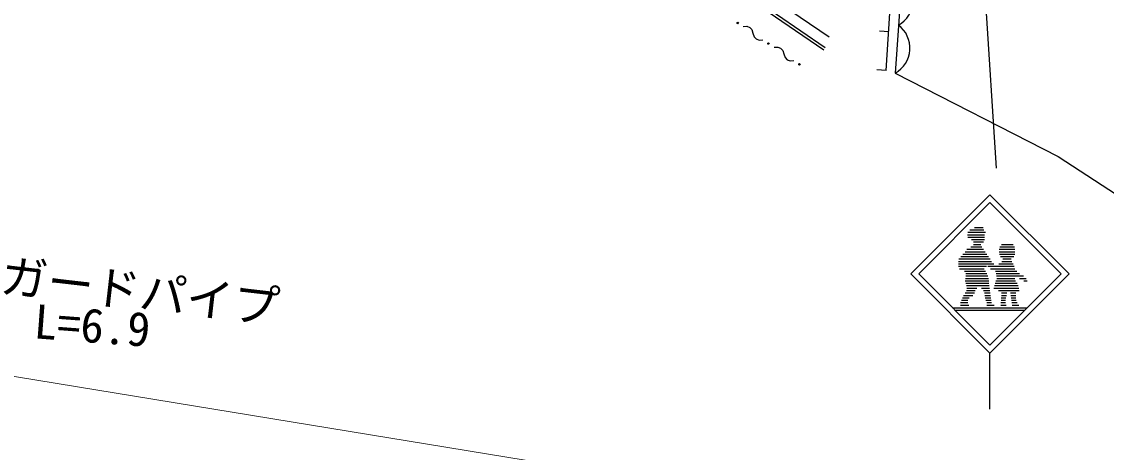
# Model space of a CAD drawing. Units: millimetres, scale not verified. Extents: x 40000 to 680000, y 20000 to 380000.
# Drawn here: x 384495 to 442648, y 249212 to 272293 of the extents above; entities that cross this region are included whole.
import ezdxf
from ezdxf.enums import TextEntityAlignment as Align

# ---------------------------------------------------------------- set-up
doc = ezdxf.new("R2010")
doc.units = ezdxf.units.MM
doc.header["$LTSCALE"] = 1000
for name, color, linetype, lineweight in [('M-BGD', 7, 'Continuous', 25), ('M-STR-HTXT', 7, 'Continuous', 13), ('M-STR-STRC', 7, 'Continuous', 25)]:
    doc.layers.add(name, color=color, linetype=linetype, lineweight=lineweight)
doc.styles.add('ＭＳ ゴシック', font='')
doc.styles.get('ＭＳ ゴシック').set_extended_font_data('MS Gothic')

msp = doc.modelspace()

# ---------------------------------------------------------------- linework, layer by layer
at = {"layer": 'M-BGD'}
for p, q in [((430848, 269675), (432174, 290235)), ((432751, 290173), (431328, 269533)), ((408355, 284753), (427780, 271475)), ((407947, 284162), (427498, 270787)), ((408031, 284286), (427582, 270910)), ((423172, 272035), (423372, 272045)), ((423372, 272045), (423527, 271989)), ((423527, 271989), (423637, 271867)), ((423637, 271867), (423703, 271678)), ((423703, 271678), (423769, 271489)), ((430982, 271754), (430483, 271786)), ((423769, 271489), (423880, 271367)), ((423880, 271367), (424035, 271311)), ((424035, 271311), (424235, 271321)), ((424832, 270919), (425032, 270930)), ((425032, 270930), (425187, 270874)), ((425187, 270874), (425298, 270751)), ((425298, 270751), (425364, 270563)), ((425364, 270563), (425430, 270374)), ((425430, 270374), (425540, 270251)), ((425540, 270251), (425695, 270195)), ((425695, 270195), (425895, 270206)), ((430848, 269675), (430349, 269708)), ((431328, 269533), (440058, 265062)), ((440058, 265062), (446463, 260886))]:
    msp.add_line(p, q, dxfattribs=at)
for centre, radius in [((422888, 272225), 38), ((424533, 271120), 40), ((426194, 270005), 40)]:
    msp.add_circle(centre, radius, dxfattribs=at)
for centre in [(430752, 273461), (430574, 270882)]:
    msp.add_arc(centre, 1544, 299.1955, 52.91412, dxfattribs=at)
at = {"layer": 'M-STR-HTXT'}
msp.add_line((379834, 253972), (517848, 231416), dxfattribs=at)
at = {"layer": 'M-STR-STRC'}
for p, q in [((435024, 291295), (436740, 264448)), ((432166, 258776), (436408, 263018)), ((436408, 263018), (440651, 258776)), ((436408, 262594), (432590, 258776)), ((440227, 258776), (436408, 262594)), ((436088, 261117), (435325, 261117)), ((436037, 261247), (435580, 261247)), ((436108, 260857), (435207, 260857)), ((436109, 260727), (435231, 260727)), ((436178, 260987), (435232, 260987)), ((436117, 260597), (435415, 260597)), ((436154, 259947), (435078, 259947)), ((436068, 260077), (435173, 260077)), ((435965, 260207), (435392, 260207)), ((435927, 260337), (435524, 260337)), ((436068, 260467), (435530, 260467)), ((437747, 259947), (436901, 259947)), ((437749, 260077), (436903, 260077)), ((437719, 260207), (436933, 260207)), ((437654, 260337), (437033, 260337)), ((436500, 259427), (434720, 259427)), ((436413, 259557), (434741, 259557)), ((436326, 259687), (434846, 259687)), ((436240, 259817), (434962, 259817)), ((437744, 259817), (436917, 259817)), ((437687, 259687), (436975, 259687)), ((437577, 259427), (437052, 259427)), ((437538, 259557), (437091, 259557)), ((436609, 259297), (434718, 259297)), ((436216, 259167), (434730, 259167)), ((436102, 259037), (434784, 259037)), ((436163, 258907), (435053, 258907)), ((437704, 259167), (436288, 259167)), ((437744, 259037), (436432, 259037)), ((437847, 258907), (436713, 258907)), ((437655, 259297), (436885, 259297)), ((436408, 254533), (432166, 258776)), ((432590, 258776), (436408, 254957)), ((436345, 258387), (435084, 258387)), ((436336, 258517), (435093, 258517)), ((436237, 258777), (435109, 258777)), ((436355, 258257), (435110, 258257)), ((436290, 258647), (435115, 258647)), ((440651, 258776), (436408, 254533)), ((436408, 254957), (440227, 258776)), ((437865, 258257), (436690, 258257)), ((437771, 258387), (436731, 258387)), ((438000, 258777), (436747, 258777)), ((438208, 258647), (436764, 258647)), ((437740, 258517), (436772, 258517)), ((438348, 258517), (438002, 258517)), ((438404, 258387), (438217, 258387)), ((435583, 257737), (435076, 257737)), ((435625, 257867), (435150, 257867)), ((435832, 258127), (435155, 258127)), ((435697, 257997), (435176, 257997)), ((436368, 258127), (435851, 258127)), ((436387, 257997), (435951, 257997)), ((436406, 257867), (436069, 257867)), ((436425, 257737), (436110, 257737)), ((437965, 257997), (436620, 257997)), ((437926, 258127), (436651, 258127)), ((437972, 257867), (436861, 257867)), ((437323, 257737), (437036, 257737)), ((437791, 257737), (437511, 257737)), ((435277, 257087), (434834, 257087)), ((435221, 257217), (434836, 257217)), ((435224, 257347), (434883, 257347)), ((435299, 257477), (434934, 257477)), ((435488, 257607), (434999, 257607)), ((436442, 257607), (436127, 257607)), ((436458, 257477), (436148, 257477)), ((436474, 257347), (436195, 257347)), ((436491, 257217), (436233, 257217)), ((436631, 257087), (436244, 257087)), ((437285, 257087), (437000, 257087)), ((437242, 257217), (437001, 257217)), ((437251, 257347), (437010, 257347)), ((437262, 257477), (437019, 257477)), ((437293, 257607), (437027, 257607)), ((437795, 257607), (437526, 257607)), ((437800, 257477), (437544, 257477)), ((437808, 257347), (437562, 257347)), ((437869, 257217), (437581, 257217)), ((437963, 257087), (437599, 257087)), ((434408, 256957), (438408, 256957)), ((434538, 256827), (438278, 256827)), ((436408, 251533), (436408, 254533))]:
    msp.add_line(p, q, dxfattribs=at)

# ---------------------------------------------------------------- texts
at = {"layer": 'M-STR-HTXT', "style": 'ＭＳ ゴシック'}
for s, rotation, p in [('ガードパイプ', 353.4, (383228, 257250)), ('L=6.9', 355.7, (385062, 254780))]:
    msp.add_text(s, height=1833, rotation=rotation, dxfattribs=at).set_placement(p, align=Align.BOTTOM_LEFT)

doc.saveas('drawing.dxf')
